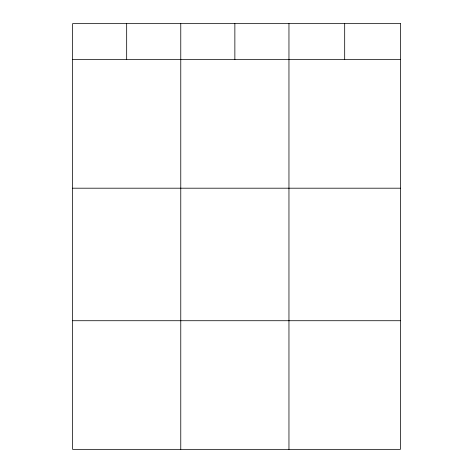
<?xml version="1.0" encoding="UTF-8"?>
<svg xmlns="http://www.w3.org/2000/svg" width="473" height="473" viewBox="0 0 473 473"><rect width="100%" height="100%" fill="white"/><g stroke="black" fill="none" stroke-linecap="round" stroke-linejoin="round"><path stroke-width="0.71" d="M72.582 59.568L400.418 59.568M72.582 188.195L400.418 188.195M72.582 320.724L400.418 320.724M344.687 23.65L344.687 59.568M288.956 23.65L288.956 449.35M234.862 23.65L234.862 59.568M180.769 23.65L180.769 449.35M126.675 23.65L126.675 59.568M400.418 23.65L72.582 23.65L72.582 449.35L400.418 449.35L400.418 23.65"/></g></svg>
